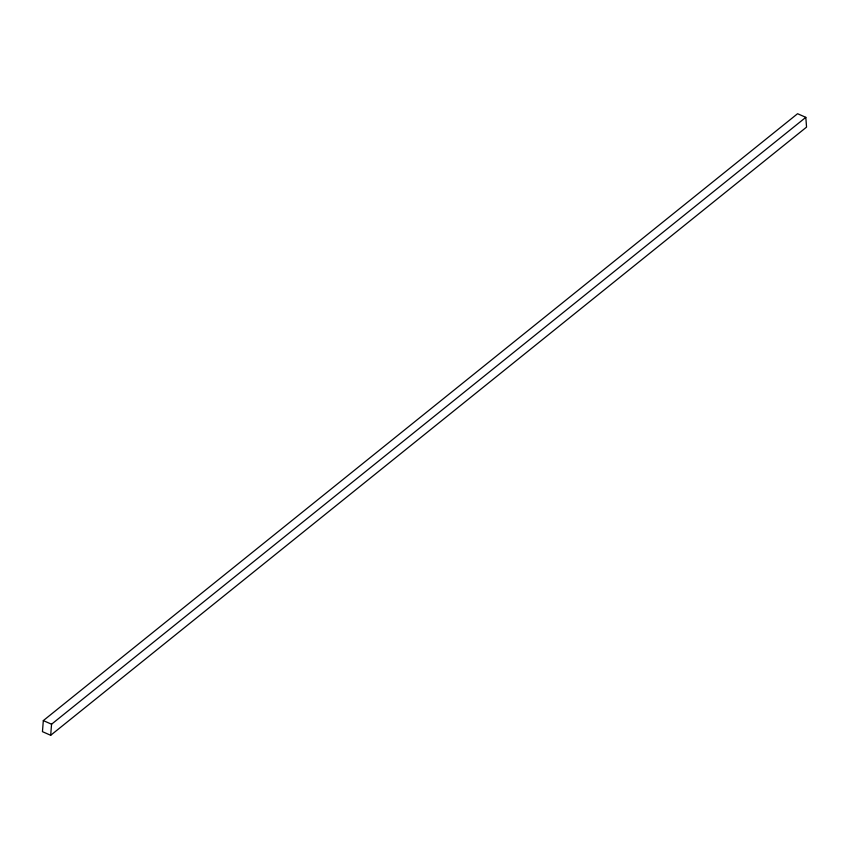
<?xml version="1.0" encoding="UTF-8"?>
<svg xmlns="http://www.w3.org/2000/svg" width="849" height="849" viewBox="0 0 849 849"><rect width="100%" height="100%" fill="white"/><g stroke="black" fill="none" stroke-linecap="round" stroke-linejoin="round"><path stroke-width="1.27" d="M43.32 720.599L42.45 731.658L50.685 735.287L806.55 127.117L805.818 117.342L797.582 113.713L43.32 720.599L51.556 724.218L805.818 117.342M50.685 735.287L51.556 724.218"/></g></svg>
